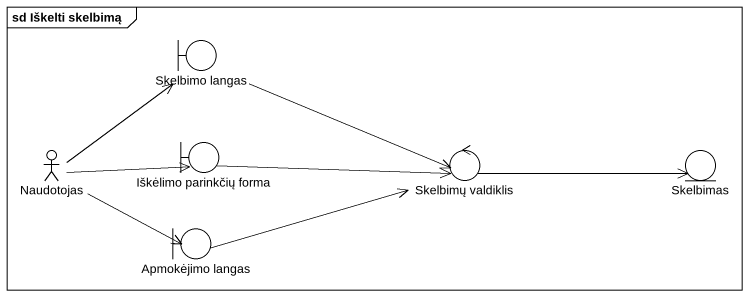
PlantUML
@startuml
mainframe sd Iškelti skelbimą
boundary "Skelbimo langas" as Skelbimo_langas
actor Naudotojas
boundary "Iškėlimo parinkčių forma" as Iškėlimo_parinkčių_forma
control "Skelbimų valdiklis" as Skelbimų_valdiklis
entity Skelbimas
boundary "Apmokėjimo langas" as Apmokėjimo_langas
Skelbimo_langas -right-> Skelbimų_valdiklis
Naudotojas -up-> Skelbimo_langas
Naudotojas -right-> Iškėlimo_parinkčių_forma
Naudotojas -right-> Apmokėjimo_langas
Iškėlimo_parinkčių_forma -right-> Skelbimų_valdiklis
Skelbimų_valdiklis -right-> Skelbimas
Apmokėjimo_langas -right-> Skelbimų_valdiklis
@enduml
